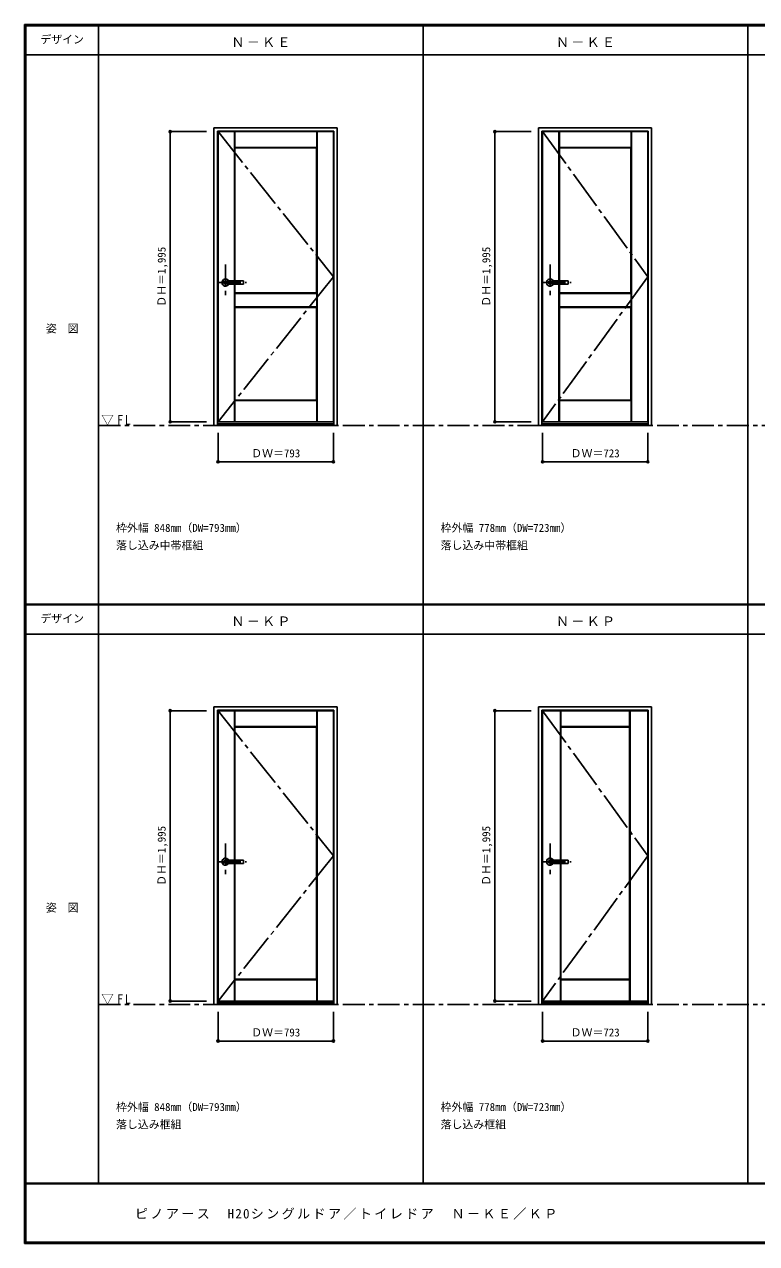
# Model space of a CAD drawing. Units: millimetres, scale not verified. Extents: x -6000 to 5700, y -4307 to 4260.
# Drawn here: x -6000 to -966, y -4205 to 4175 of the extents above; entities that cross this region are included whole.
import ezdxf
from ezdxf.enums import TextEntityAlignment as Align

# ---------------------------------------------------------------- set-up
doc = ezdxf.new("R2010")
doc.units = ezdxf.units.MM
doc.header["$LTSCALE"] = 30
doc.header["$PDMODE"] = 32
doc.header["$PDSIZE"] = 15
doc.linetypes.add('CHAIN1', pattern=[8, 5, -1, 1, -1])
doc.linetypes.add('CHAIN2', pattern=[12, 9, -1, 1, -1])
for name, color, linetype in [('0-1_通り芯', 4, 'CHAIN1'), ('0-2_扉', 3, 'Continuous'), ('0-3_仕上げ', 7, 'Continuous'), ('0-4_枠', 3, 'Continuous'), ('0-5_レバー', 3, 'Continuous'), ('0-7', 7, 'CHAIN2'), ('0-A_文字', 7, 'Continuous'), ('0-B_寸法', 7, 'Continuous'), ('F-1_枠', 6, 'Continuous'), ('F-A_文字', 7, 'Continuous')]:
    doc.layers.add(name, color=color, linetype=linetype)
doc.styles.add('ＭＳ ゴシック', font='')
doc.styles.get('ＭＳ ゴシック').set_extended_font_data('MS Gothic')

msp = doc.modelspace()

# ---------------------------------------------------------------- linework, layer by layer
at = {"layer": '0-1_通り芯'}
for p, q in [((-4617.4, 2524.5), (-4617.4, 2314.5)), ((-2385.8, 2524.5), (-2385.8, 2314.5)), ((-4662.4, 2400.5), (-4472.4, 2400.5)), ((-2430.8, 2400.5), (-2240.8, 2400.5)), ((-4617.4, -1456), (-4617.4, -1666)), ((-2385.8, -1456), (-2385.8, -1666)), ((-4662.4, -1580), (-4472.4, -1580)), ((-2430.8, -1580), (-2240.8, -1580))]:
    msp.add_line(p, q, dxfattribs=at)
at = {"layer": '0-1_通り芯', "color": 7}
for p, q in [((-5490, 1418), (5690, 1418)), ((-5490, -2562.5), (5690, -2562.5))]:
    msp.add_line(p, q, dxfattribs=at)
at = {"layer": '0-2_扉'}
for p, q in [((-4668.4, 3438), (-3875.4, 3438)), ((-4668.4, 1443), (-4668.4, 3438)), ((-3875.4, 1443), (-3875.4, 3438)), ((-2436.8, 3438), (-1713.8, 3438)), ((-2436.8, 1443), (-2436.8, 3438)), ((-1713.8, 1443), (-1713.8, 3438)), ((-4668.4, 1443), (-3875.4, 1443)), ((-2436.8, 1443), (-1713.8, 1443)), ((-4668.4, -542.5), (-3875.4, -542.5)), ((-4668.4, -2537.5), (-4668.4, -542.5)), ((-3875.4, -2537.5), (-3875.4, -542.5)), ((-2436.8, -542.5), (-1713.8, -542.5)), ((-2436.8, -2537.5), (-2436.8, -542.5)), ((-1713.8, -2537.5), (-1713.8, -542.5)), ((-4668.4, -2537.5), (-3875.4, -2537.5)), ((-2436.8, -2537.5), (-1713.8, -2537.5))]:
    msp.add_line(p, q, dxfattribs=at)
at = {"layer": '0-3_仕上げ'}
for p, q in [((-4556.4, 2412), (-4556.4, 3438)), ((-4553.4, 3329.5), (-4553.4, 3438)), ((-3990.4, 3329.5), (-3990.4, 3438)), ((-3987.4, 1443), (-3987.4, 3438)), ((-2324.8, 2412), (-2324.8, 3438)), ((-2321.8, 3329.5), (-2321.8, 3438)), ((-1828.8, 3329.5), (-1828.8, 3438)), ((-1827.3, 3328), (-1827.3, 3438)), ((-1825.8, 1443), (-1825.8, 3438)), ((-4553.4, 3329.5), (-4554.9, 3328)), ((-3990.4, 3329.5), (-4553.4, 3329.5)), ((-3988.9, 3328), (-3991.4, 3325.5)), ((-2320.8, 3325.5), (-2323.3, 3328)), ((-1828.8, 3329.5), (-2321.8, 3329.5)), ((-1827.3, 3328), (-1829.8, 3325.5)), ((-1828.8, 3329.5), (-1827.3, 3328)), ((-4556.4, 1443), (-4556.4, 2389)), ((-2324.8, 1443), (-2324.8, 2389)), ((-4554.9, 2232.5), (-4554.9, 2327.5)), ((-4553.4, 2234), (-4553.4, 2326)), ((-3990.4, 2326), (-4553.4, 2326)), ((-3991.4, 2330), (-3988.9, 2327.5)), ((-3990.4, 2326), (-3988.9, 2327.5)), ((-3990.4, 2234), (-3990.4, 2326)), ((-3988.9, 2232.5), (-3988.9, 2327.5)), ((-2323.3, 2232.5), (-2323.3, 2327.5)), ((-2321.8, 2234), (-2321.8, 2326)), ((-1828.8, 2326), (-2321.8, 2326)), ((-1829.8, 2330), (-1827.3, 2327.5)), ((-1828.8, 2326), (-1827.3, 2327.5)), ((-1828.8, 2234), (-1828.8, 2326)), ((-1827.3, 2232.5), (-1827.3, 2327.5)), ((-4553.4, 2234), (-4554.9, 2232.5)), ((-4552.4, 2230), (-4554.9, 2232.5)), ((-4553.4, 2234), (-3990.4, 2234)), ((-3988.9, 2232.5), (-3991.4, 2230)), ((-3990.4, 2234), (-3988.9, 2232.5)), ((-2321.8, 2234), (-2323.3, 2232.5)), ((-2320.8, 2230), (-2323.3, 2232.5)), ((-2321.8, 2234), (-1828.8, 2234)), ((-1827.3, 2232.5), (-1829.8, 2230)), ((-1828.8, 2234), (-1827.3, 2232.5)), ((-3991.4, 1593), (-3988.9, 1590.5)), ((-1829.8, 1593), (-1827.3, 1590.5)), ((-4554.9, 1443), (-4554.9, 1590.5)), ((-4553.4, 1443), (-4553.4, 1589)), ((-3990.4, 1589), (-4553.4, 1589)), ((-3990.4, 1589), (-3988.9, 1590.5)), ((-3990.4, 1443), (-3990.4, 1589)), ((-3988.9, 1443), (-3988.9, 1590.5)), ((-2323.3, 1443), (-2323.3, 1590.5)), ((-2321.8, 1443), (-2321.8, 1589)), ((-1828.8, 1589), (-2321.8, 1589)), ((-1828.8, 1589), (-1827.3, 1590.5)), ((-1828.8, 1443), (-1828.8, 1589)), ((-1827.3, 1443), (-1827.3, 1590.5)), ((-4556.4, -1568.5), (-4556.4, -542.5)), ((-4554.9, -652.5), (-4554.9, -542.5)), ((-4553.4, -651), (-4553.4, -542.5)), ((-3990.4, -651), (-3990.4, -542.5)), ((-3988.9, -652.5), (-3988.9, -542.5)), ((-3987.4, -2537.5), (-3987.4, -542.5)), ((-2314.8, -1568.5), (-2314.8, -542.5)), ((-2313.3, -652.5), (-2313.3, -542.5)), ((-2311.8, -651), (-2311.8, -542.5)), ((-1838.8, -651), (-1838.8, -542.5)), ((-1837.3, -652.5), (-1837.3, -542.5)), ((-1835.8, -2537.5), (-1835.8, -542.5)), ((-4553.4, -651), (-4554.9, -652.5)), ((-4552.4, -655), (-4554.9, -652.5)), ((-3990.4, -651), (-4553.4, -651)), ((-3991.4, -655), (-3988.9, -652.5)), ((-3990.4, -651), (-3988.9, -652.5)), ((-2311.8, -651), (-2313.3, -652.5)), ((-2310.8, -655), (-2313.3, -652.5)), ((-1838.8, -651), (-2311.8, -651)), ((-1839.8, -655), (-1837.3, -652.5)), ((-1838.8, -651), (-1837.3, -652.5)), ((-4556.4, -2537.5), (-4556.4, -1591.5)), ((-2314.8, -2537.5), (-2314.8, -1591.5)), ((-4552.4, -2387.5), (-4554.9, -2390)), ((-4554.9, -2537.5), (-4554.9, -2390)), ((-4553.4, -2391.5), (-3990.4, -2391.5)), ((-3991.4, -2387.5), (-3988.9, -2390)), ((-3990.4, -2391.5), (-3988.9, -2390)), ((-3990.4, -2537.5), (-3990.4, -2391.5)), ((-3988.9, -2537.5), (-3988.9, -2390)), ((-2310.8, -2387.5), (-2313.3, -2390)), ((-2313.3, -2537.5), (-2313.3, -2390)), ((-2311.8, -2391.5), (-1838.8, -2391.5)), ((-1839.8, -2387.5), (-1837.3, -2390)), ((-1838.8, -2391.5), (-1837.3, -2390)), ((-1838.8, -2537.5), (-1838.8, -2391.5)), ((-1837.3, -2537.5), (-1837.3, -2390))]:
    msp.add_line(p, q, dxfattribs=at)
at = {"layer": '0-3_仕上げ', "color": 3}
for p, q in [((-4552.4, 2412), (-4552.4, 3325.5)), ((-3991.4, 3325.5), (-4552.4, 3325.5)), ((-3991.4, 2330), (-3991.4, 3325.5)), ((-2320.8, 2412), (-2320.8, 3325.5)), ((-1829.8, 3325.5), (-2320.8, 3325.5)), ((-1829.8, 2330), (-1829.8, 3325.5)), ((-4552.4, 2330), (-4552.4, 2389)), ((-2320.8, 2330), (-2320.8, 2389)), ((-3991.4, 2330), (-4552.4, 2330)), ((-1829.8, 2330), (-2320.8, 2330)), ((-4552.4, 2230), (-4552.4, 1593)), ((-4552.4, 2230), (-3991.4, 2230)), ((-3991.4, 2230), (-3991.4, 1593)), ((-2320.8, 2230), (-2320.8, 1593)), ((-2320.8, 2230), (-1829.8, 2230)), ((-1829.8, 2230), (-1829.8, 1593)), ((-3991.4, 1593), (-4552.4, 1593)), ((-1829.8, 1593), (-2320.8, 1593)), ((-4552.4, -1568.5), (-4552.4, -655)), ((-3991.4, -655), (-4552.4, -655)), ((-3991.4, -655), (-3991.4, -2387.5)), ((-2310.8, -1568.5), (-2310.8, -655)), ((-1839.8, -655), (-2310.8, -655)), ((-1839.8, -655), (-1839.8, -2387.5)), ((-4552.4, -2387.5), (-4552.4, -1591.5)), ((-2310.8, -2387.5), (-2310.8, -1591.5)), ((-3991.4, -2387.5), (-4552.4, -2387.5)), ((-1839.8, -2387.5), (-2310.8, -2387.5))]:
    msp.add_line(p, q, dxfattribs=at)
at = {"layer": '0-3_仕上げ'}
for points in [[(-4552.4, 3325.5), (-4554.9, 3328), (-4554.9, 3438)], [(-3990.4, 3329.5), (-3988.9, 3328), (-3988.9, 3438)], [(-2321.8, 3329.5), (-2323.3, 3328), (-2323.3, 3438)], [(-4553.4, 2326), (-4554.9, 2327.5), (-4552.4, 2330)], [(-2321.8, 2326), (-2323.3, 2327.5), (-2320.8, 2330)], [(-4553.4, 1589), (-4554.9, 1590.5), (-4552.4, 1593)], [(-2321.8, 1589), (-2323.3, 1590.5), (-2320.8, 1593)], [(-4553.4, -2537.5), (-4553.4, -2391.5), (-4554.9, -2390)], [(-2311.8, -2537.5), (-2311.8, -2391.5), (-2313.3, -2390)]]:
    msp.add_lwpolyline(points, dxfattribs=at)
at = {"layer": '0-4_枠'}
for p, q in [((-4697.4, 3465), (-3849.4, 3465)), ((-4697.4, 1418), (-4697.4, 3465)), ((-4673.4, 3441), (-3873.4, 3441)), ((-4673.4, 1418), (-4673.4, 3441)), ((-3873.4, 1418), (-3873.4, 3441)), ((-3849.4, 1418), (-3849.4, 3465)), ((-2465.8, 3465), (-1687.8, 3465)), ((-2465.8, 1418), (-2465.8, 3465)), ((-2441.8, 3441), (-1711.8, 3441)), ((-2441.8, 1418), (-2441.8, 3441)), ((-1711.8, 1418), (-1711.8, 3441)), ((-1687.8, 1418), (-1687.8, 3465)), ((-4673.4, 1430), (-3873.4, 1430)), ((-2441.8, 1430), (-1711.8, 1430)), ((-4697.4, 1418), (-3849.4, 1418)), ((-2465.8, 1418), (-1687.8, 1418)), ((-4697.4, -515.5), (-3849.4, -515.5)), ((-4697.4, -2562.5), (-4697.4, -515.5)), ((-4673.4, -539.5), (-3873.4, -539.5)), ((-4673.4, -2562.5), (-4673.4, -539.5)), ((-3873.4, -2562.5), (-3873.4, -539.5)), ((-3849.4, -2562.5), (-3849.4, -515.5)), ((-2465.8, -515.5), (-1687.8, -515.5)), ((-2465.8, -2562.5), (-2465.8, -515.5)), ((-2441.8, -539.5), (-1711.8, -539.5)), ((-2441.8, -2562.5), (-2441.8, -539.5)), ((-1711.8, -2562.5), (-1711.8, -539.5)), ((-1687.8, -2562.5), (-1687.8, -515.5)), ((-4697.4, -2562.5), (-3849.4, -2562.5)), ((-4673.4, -2550.5), (-3873.4, -2550.5)), ((-2465.8, -2562.5), (-1687.8, -2562.5)), ((-2441.8, -2550.5), (-1711.8, -2550.5))]:
    msp.add_line(p, q, dxfattribs=at)
at = {"layer": '0-5_レバー'}
for p, q in [((-4617.4, 2410), (-4598.4, 2410)), ((-4617.4, 2391), (-4598.4, 2391)), ((-4598.4, 2411), (-4597.4, 2412)), ((-4598.4, 2390), (-4598.4, 2411)), ((-4598.4, 2390), (-4597.4, 2389)), ((-4597.4, 2412), (-4493.4, 2412)), ((-4493.4, 2389), (-4597.4, 2389)), ((-4492.4, 2411), (-4493.4, 2412)), ((-4492.4, 2390), (-4493.4, 2389)), ((-4492.4, 2390), (-4492.4, 2411)), ((-2385.8, 2410), (-2366.8, 2410)), ((-2385.8, 2391), (-2366.8, 2391)), ((-2366.8, 2411), (-2365.8, 2412)), ((-2366.8, 2390), (-2366.8, 2411)), ((-2366.8, 2390), (-2365.8, 2389)), ((-2365.8, 2412), (-2261.8, 2412)), ((-2261.8, 2389), (-2365.8, 2389)), ((-2260.8, 2411), (-2261.8, 2412)), ((-2260.8, 2390), (-2261.8, 2389)), ((-2260.8, 2390), (-2260.8, 2411)), ((-4617.4, -1570.5), (-4598.4, -1570.5)), ((-4617.4, -1589.5), (-4598.4, -1589.5)), ((-4598.4, -1569.5), (-4597.4, -1568.5)), ((-4598.4, -1590.5), (-4598.4, -1569.5)), ((-4598.4, -1590.5), (-4597.4, -1591.5)), ((-4597.4, -1568.5), (-4493.4, -1568.5)), ((-4493.4, -1591.5), (-4597.4, -1591.5)), ((-4492.4, -1569.5), (-4493.4, -1568.5)), ((-4492.4, -1590.5), (-4493.4, -1591.5)), ((-4492.4, -1590.5), (-4492.4, -1569.5)), ((-2385.8, -1570.5), (-2366.8, -1570.5)), ((-2385.8, -1589.5), (-2366.8, -1589.5)), ((-2366.8, -1569.5), (-2365.8, -1568.5)), ((-2366.8, -1590.5), (-2366.8, -1569.5)), ((-2366.8, -1590.5), (-2365.8, -1591.5)), ((-2365.8, -1568.5), (-2261.8, -1568.5)), ((-2261.8, -1591.5), (-2365.8, -1591.5)), ((-2260.8, -1569.5), (-2261.8, -1568.5)), ((-2260.8, -1590.5), (-2261.8, -1591.5)), ((-2260.8, -1590.5), (-2260.8, -1569.5))]:
    msp.add_line(p, q, dxfattribs=at)
at = {"layer": '0-5_レバー', "color": 4}
for p, q in [((-4597.4, 2389), (-4597.4, 2412)), ((-4493.4, 2412), (-4493.4, 2389)), ((-2365.8, 2389), (-2365.8, 2412)), ((-2261.8, 2412), (-2261.8, 2389)), ((-4597.4, -1591.5), (-4597.4, -1568.5)), ((-4493.4, -1568.5), (-4493.4, -1591.5)), ((-2365.8, -1591.5), (-2365.8, -1568.5)), ((-2261.8, -1568.5), (-2261.8, -1591.5))]:
    msp.add_line(p, q, dxfattribs=at)
for centre, radius, start, end in [((-4617.4, 2400.5), 24.55, 27.93255, 332.06745), ((-4617.4, 2400.5), 11, 59.72736, 300.27264), ((-2385.8, 2400.5), 24.55, 27.93255, 332.06745), ((-2385.8, 2400.5), 11, 59.72736, 300.27264), ((-4617.4, -1580), 24.55, 27.93255, 332.06745), ((-4617.4, -1580), 11, 59.72736, 300.27264), ((-2385.8, -1580), 24.55, 27.93255, 332.06745), ((-2385.8, -1580), 11, 59.72736, 300.27264)]:
    msp.add_arc(centre, radius, start, end, dxfattribs=at)
at = {"layer": '0-5_レバー'}
for centre in [(-4617.4, 2400.5), (-2385.8, 2400.5), (-4617.4, -1580), (-2385.8, -1580)]:
    msp.add_arc(centre, 9.5, 90, 270, dxfattribs=at)
at = {"layer": '0-7'}
for p, q in [((-4668.4, 3438), (-3875.4, 2440.5)), ((-2436.8, 3438), (-1713.8, 2440.5)), ((-3875.4, 2440.5), (-4668.4, 1443)), ((-1713.8, 2440.5), (-2436.8, 1443)), ((-4668.4, -542.5), (-3875.4, -1540)), ((-2436.8, -542.5), (-1713.8, -1540)), ((-3875.4, -1540), (-4668.4, -2537.5)), ((-1713.8, -1540), (-2436.8, -2537.5))]:
    msp.add_line(p, q, dxfattribs=at)
at = {"layer": '0-B_寸法', "color": 4}
for p, q in [((-4997.4, 3438), (-4747.4, 3438)), ((-4997.4, 3438), (-4997.4, 1443)), ((-2765.8, 3438), (-2515.8, 3438)), ((-2765.8, 3438), (-2765.8, 1443)), ((-4997.4, 1443), (-4747.4, 1443)), ((-2765.8, 1443), (-2515.8, 1443)), ((-4668.4, 1168), (-4668.4, 1368)), ((-3875.4, 1168), (-3875.4, 1368)), ((-2436.8, 1168), (-2436.8, 1368)), ((-1713.8, 1168), (-1713.8, 1368)), ((-4668.4, 1168), (-3875.4, 1168)), ((-2436.8, 1168), (-1713.8, 1168)), ((-4997.4, -542.5), (-4747.4, -542.5)), ((-4997.4, -542.5), (-4997.4, -2537.5)), ((-2765.8, -542.5), (-2515.8, -542.5)), ((-2765.8, -542.5), (-2765.8, -2537.5)), ((-4997.4, -2537.5), (-4747.4, -2537.5)), ((-2765.8, -2537.5), (-2515.8, -2537.5)), ((-4668.4, -2812.5), (-4668.4, -2612.5)), ((-3875.4, -2812.5), (-3875.4, -2612.5)), ((-2436.8, -2812.5), (-2436.8, -2612.5)), ((-1713.8, -2812.5), (-1713.8, -2612.5)), ((-4668.4, -2812.5), (-3875.4, -2812.5)), ((-2436.8, -2812.5), (-1713.8, -2812.5))]:
    msp.add_line(p, q, dxfattribs=at)
at = {"layer": '0-B_寸法'}
for p in [(-4997.4, 3438), (-2765.8, 3438), (-4997.4, 1443), (-2765.8, 1443), (-4668.4, 1168), (-3875.4, 1168), (-2436.8, 1168), (-1713.8, 1168), (-4997.4, -542.5), (-2765.8, -542.5), (-4997.4, -2537.5), (-2765.8, -2537.5), (-4668.4, -2812.5), (-3875.4, -2812.5), (-2436.8, -2812.5), (-1713.8, -2812.5)]:
    msp.add_point(p, dxfattribs=at)
at = {"layer": 'F-1_枠'}
for p, q in [((-6000, 4175), (5700, 4175)), ((-6000, 4175), (-6000, -4205)), ((-6000, 4170), (5700, 4170)), ((-6000, 4165), (5700, 4165)), ((-5995, 4175), (-5995, -4205)), ((-5990, 4175), (-5990, -4205)), ((-5490, 4175), (-5490, -3790)), ((-3258.4, 4175), (-3258.4, -3790)), ((-1026.8, 4175), (-1026.8, -3790)), ((-6000, 3965), (5700, 3965)), ((-6000, 190.5), (5700, 190.5)), ((-6000, 187.5), (5700, 187.5)), ((-6000, 184.5), (5700, 184.5)), ((-6000, -15.5), (5700, -15.5)), ((5700, -3790), (-6000, -3790)), ((5700, -3795), (-6000, -3795)), ((5700, -4195), (-6000, -4195)), ((5700, -4200), (-6000, -4200)), ((5700, -4205), (-6000, -4205))]:
    msp.add_line(p, q, dxfattribs=at)

# ---------------------------------------------------------------- texts
at = {"layer": '0-A_文字', "style": 'ＭＳ ゴシック'}
for s, p in [('枠外幅 848mm（DW=793mm）', (-5370, 670.5)), ('枠外幅 778mm（DW=723mm）', (-3138.4, 670.5)), ('落し込み中帯框組', (-5370, 550.5)), ('落し込み中帯框組', (-3138.4, 550.5)), ('枠外幅 848mm（DW=793mm）', (-5370, -3310)), ('枠外幅 778mm（DW=723mm）', (-3138.4, -3310)), ('落し込み框組', (-5370, -3430)), ('落し込み框組', (-3138.4, -3430))]:
    msp.add_text(s, height=54.99, dxfattribs=at).set_placement(p, align=Align.BOTTOM_LEFT)
at = {"layer": '0-A_文字', "char_height": 65.98, "attachment_point": 7, "style": 'ＭＳ ゴシック'}
for s, insert in [('\\T1.17;Ｎ－ＫＥ', (-4576.7, 4020)), ('\\T1.17;Ｎ－ＫＥ', (-2345.1, 4020)), ('\\T1.26;\\W0.95;▽FL', (-5471.25, 1418)), ('\\T1.17;Ｎ－ＫＰ', (-4576.7, 39.5)), ('\\T1.17;Ｎ－ＫＰ', (-2345.1, 39.5)), ('\\T1.26;\\W0.95;▽FL', (-5471.25, -2562.5))]:
    msp.add_mtext(s, dxfattribs=dict(at, insert=insert))
at = {"layer": '0-B_寸法', "style": 'ＭＳ ゴシック'}
for p in [(-5012.4, 2234.25), (-2780.8, 2234.25), (-5012.4, -1746.25), (-2780.8, -1746.25)]:
    msp.add_text('ＤＨ＝1,995', height=54.99, rotation=90, dxfattribs=at).set_placement(p, align=Align.BOTTOM_LEFT)
for s, p in [('ＤＷ＝793', (-4440.65, 1183)), ('ＤＷ＝723', (-2244.55, 1183)), ('ＤＷ＝793', (-4440.65, -2797.5)), ('ＤＷ＝723', (-2244.55, -2797.5))]:
    msp.add_text(s, height=54.99, dxfattribs=at).set_placement(p, align=Align.BOTTOM_LEFT)
at = {"layer": 'F-A_文字', "style": 'ＭＳ ゴシック'}
for s, p in [('デザイン', (-5890, 4027.5)), ('姿\u3000図', (-5852.5, 2040.25)), ('デザイン', (-5890, 47)), ('姿\u3000図', (-5852.5, -1940.25))]:
    msp.add_text(s, height=54.99, dxfattribs=at).set_placement(p, align=Align.BOTTOM_LEFT)
at = {"layer": 'F-A_文字', "insert": (-5240, -4040), "char_height": 65.98, "attachment_point": 7, "style": 'ＭＳ ゴシック'}
msp.add_mtext('\\T1.18;ピノアース\u3000H20シングルドア／トイレドア\u3000Ｎ－ＫＥ／ＫＰ', dxfattribs=at)

doc.saveas('drawing.dxf')
